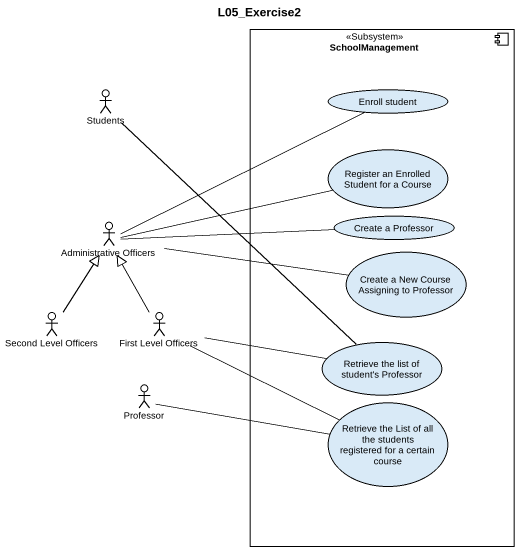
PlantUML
@startuml
title L05_Exercise2
component SchoolManagement <<Subsystem>> {
  usecase "Enroll student" as Enroll_student
  usecase "Register an Enrolled Student for a Course" as Register_an_Enrolled
  usecase "Create a Professor" as Create_a_Professor
  usecase "Create a New Course Assigning to Professor" as Create_a_New_Course
  usecase "Retrieve the list of student's Professor" as Retrieve_the_list_of
  usecase "Retrieve the List of all the students registered for a certain course" as Retrieve_the_List_of_all
}
actor Students
actor "Administrative Officers" as Administrative_Officers
actor "Second Level Officers" as Second_Level_Officers
actor "First Level Officers" as First_Level_Officers
actor Professor
Students -- Retrieve_the_list_of
Administrative_Officers -right- Enroll_student
Administrative_Officers -right- Register_an_Enrolled
Administrative_Officers -right- Create_a_Professor
Administrative_Officers -right- Create_a_New_Course
Second_Level_Officers -up-|> Administrative_Officers
First_Level_Officers -up-|> Administrative_Officers
First_Level_Officers -right- Retrieve_the_list_of
First_Level_Officers -right- Retrieve_the_List_of_all
Professor -right- Retrieve_the_List_of_all
@enduml
